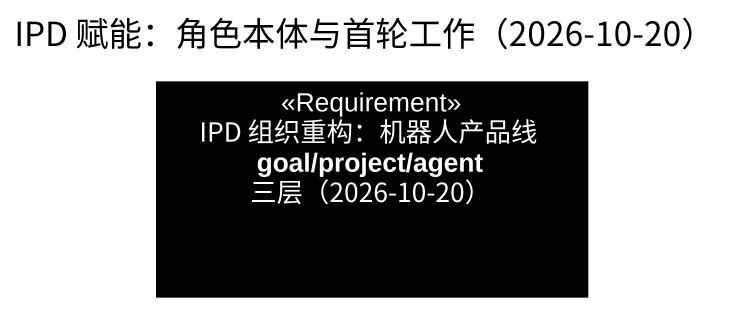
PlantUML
@startuml
title IPD 赋能：角色本体与首轮工作（2026-10-20）
hide circle
hide empty members
class "IPD 组织重构：机器人产品线 goal/project/agent 三层（2026-10-20）" as IPD_组织重构_机器人产品线_goal <<Requirement>> #000000
@enduml
